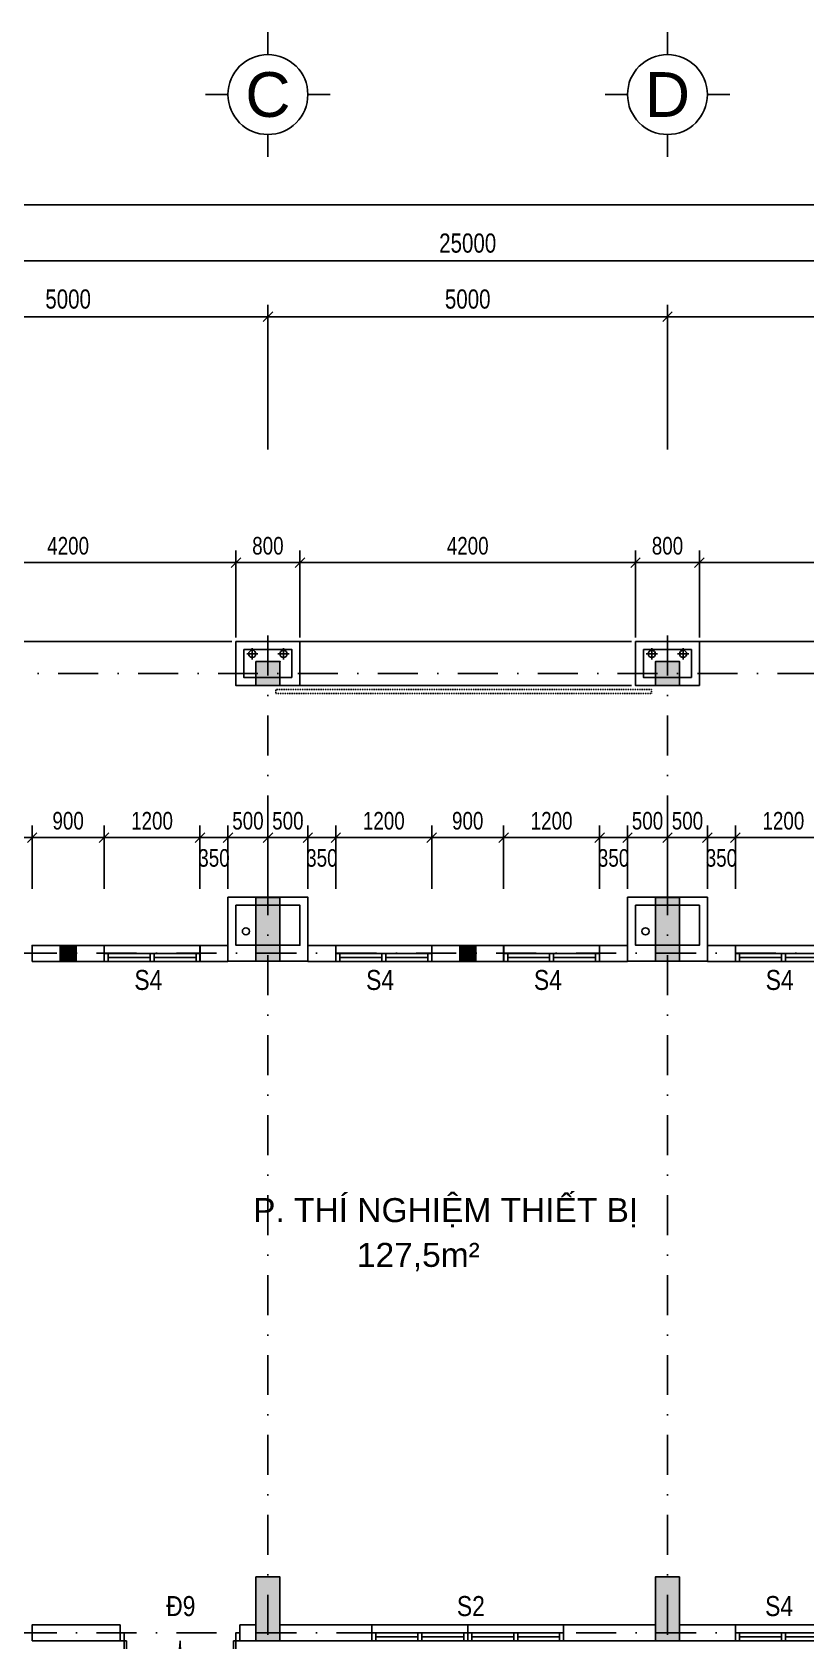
# Model space of a CAD drawing. Header units: millimetres. Extents: x -9574 to 115615, y -25569 to 161230.
# Drawn here: x 7050 to 16731, y 11400 to 31523 of the extents above; entities that cross this region are included whole.
import ezdxf
from ezdxf.enums import TextEntityAlignment as Align

# ---------------------------------------------------------------- set-up
doc = ezdxf.new("R2010")
doc.units = ezdxf.units.MM
doc.linetypes.add('luoi  H3$0$DASHDOT2', pattern=[0.5, 0.25, -0.125, 0, -0.125])
doc.linetypes.add('TT T1$0$HIDDEN2', pattern=[0.1875, 0.125, -0.0625])
for name, color, linetype in [('cot TT T1$0$COT1', 7, 'Continuous'), ('CUA3', 3, 'Continuous'), ('cuaTT T1$0$TEXTcuaT1', 2, 'Continuous'), ('dimTT T1$0$KICHTHUOC', 2, 'Continuous'), ('GAIN TT 1$0$TUONG6', 6, 'Continuous'), ('luoi  H3$0$DIM100', 9, 'Continuous'), ('luoi  H3$0$GHICHU', 40, 'Continuous'), ('luoi  H3$0$KH TRUC100', 7, 'Continuous'), ('luoi  H3$0$truc 3', 8, 'Continuous'), ('text T1$0$textH3', 4, 'Continuous'), ('TT T1$0$03', 4, 'Continuous'), ('TT T1$0$COTPHU7', 7, 'Continuous'), ('TT T1$0$CUA3', 3, 'Continuous'), ('TT T1$0$DODOC2', 7, 'Continuous'), ('TT T1$0$HATCH', 8, 'Continuous'), ('TT T1$0$TUONG6', 6, 'Continuous')]:
    doc.layers.add(name, color=color, linetype=linetype)
doc.styles.add('cuaTT T1$0$VNI-Helve-Condense', font='vhelvcn_0.ttf')
doc.styles.add('dimTT T1$1$VSIMPLEX.SHX', font='VSIMPLEX.SHX', dxfattribs={"width": 0.8})
doc.styles.add('luoi  H3$0$VHELVEN', font='vhelven_0.ttf')
doc.styles.add('luoi  H3$0$VSIMPLEX.SHX', font='VSIMPLEX.SHX', dxfattribs={"width": 0.8})
doc.styles.add('text T1$0$VNI-HELVE', font='vhelven_0.ttf')
doc.dimstyles.new('dimTT T1$1$1-100', dxfattribs={"dimscale": 0, "dimtxt": 220, "dimasz": 120, "dimexe": 150, "dimexo": 300, "dimgap": 100, "dimtad": 1, "dimdec": 0, "dimzin": 0, "dimdsep": 46, "dimtxsty": 'dimTT T1$1$VSIMPLEX.SHX', "dimblk1": 'dimTT T1$1$_OBLIQUE', "dimblk2": 'dimTT T1$1$_OBLIQUE', "dimsah": 1, "dimcen": 0, "dimdle": 100, "dimclrd": 2, "dimclre": 2, "dimclrt": 4, "dimadec": 0, "dimazin": 0, "dimtfac": 1, "dimtdec": 0, "dimtix": 1, "dimtmove": 2, "dimatfit": 3, "dimfxl": 0, "dimtolj": 1, "dimtzin": 0, "dimlwd": -1, "dimlwe": -1, "dimarcsym": 0})
doc.dimstyles.new('luoi  H3$0$100', dxfattribs={"dimscale": 0, "dimtxt": 240, "dimasz": 120, "dimexe": 150, "dimexo": 300, "dimgap": 100, "dimtad": 1, "dimdec": 0, "dimzin": 0, "dimdsep": 46, "dimtxsty": 'luoi  H3$0$VSIMPLEX.SHX', "dimblk1": 'luoi  H3$0$_OBLIQUE', "dimblk2": 'luoi  H3$0$_OBLIQUE', "dimsah": 1, "dimcen": 0, "dimdle": 100, "dimclrd": 2, "dimclre": 2, "dimclrt": 4, "dimadec": 0, "dimazin": 0, "dimtfac": 1, "dimtdec": 0, "dimtix": 1, "dimtmove": 2, "dimatfit": 3, "dimfxl": 0, "dimtolj": 1, "dimtzin": 0, "dimlwd": -1, "dimlwe": -1, "dimarcsym": 0})

# ---------------------------------------------------------------- blocks, each defined once
blk = doc.blocks.new('luoi  H3$0$_OBLIQUE')
at = {"color": 0, "linetype": 'ByBlock'}
blk.add_line((-0.5, -0.5), (0.5, 0.5), dxfattribs=at)
blk = doc.blocks.new('*D103')
at = {"layer": 'DEFPOINTS', "color": 0, "ltscale": 2}
for p in [(15000, 27963), (15000, 26004), (20000, 26004)]:
    blk.add_point(p, dxfattribs=at)
at = {"layer": 'luoi  H3$0$DIM100', "color": 2, "ltscale": 2}
for p, q in [((15000, 26304), (15000, 28113)), ((20000, 26304), (20000, 28113)), ((20100, 27963), (14900, 27963))]:
    blk.add_line(p, q, dxfattribs=at)
at = {"layer": 'luoi  H3$0$DIM100', "color": 2, "ltscale": 2, "xscale": 120, "yscale": 120, "zscale": 120, "rotation": 180}
blk.add_blockref('luoi  H3$0$_OBLIQUE', (15000, 27963), dxfattribs=at)
at = {"layer": 'luoi  H3$0$DIM100', "color": 2, "ltscale": 2, "xscale": 120, "yscale": 120, "zscale": 120}
blk.add_blockref('luoi  H3$0$_OBLIQUE', (20000, 27963), dxfattribs=at)
at = {"layer": 'luoi  H3$0$DIM100', "color": 4, "ltscale": 2, "insert": (17500, 28183), "char_height": 240, "attachment_point": 5, "style": 'luoi  H3$0$VSIMPLEX.SHX'}
blk.add_mtext('\\A1;5000', dxfattribs=at)
blk = doc.blocks.new('*D104')
at = {"layer": 'DEFPOINTS', "color": 0, "ltscale": 2}
for p in [(10000, 27963), (10000, 26004), (15000, 26004)]:
    blk.add_point(p, dxfattribs=at)
at = {"layer": 'luoi  H3$0$DIM100', "color": 2, "ltscale": 2}
for p, q in [((10000, 26304), (10000, 28113)), ((15000, 26304), (15000, 28113)), ((15100, 27963), (9900, 27963))]:
    blk.add_line(p, q, dxfattribs=at)
at = {"layer": 'luoi  H3$0$DIM100', "color": 2, "ltscale": 2, "xscale": 120, "yscale": 120, "zscale": 120, "rotation": 180}
blk.add_blockref('luoi  H3$0$_OBLIQUE', (10000, 27963), dxfattribs=at)
at = {"layer": 'luoi  H3$0$DIM100', "color": 2, "ltscale": 2, "xscale": 120, "yscale": 120, "zscale": 120}
blk.add_blockref('luoi  H3$0$_OBLIQUE', (15000, 27963), dxfattribs=at)
at = {"layer": 'luoi  H3$0$DIM100', "color": 4, "ltscale": 2, "insert": (12500, 28183), "char_height": 240, "attachment_point": 5, "style": 'luoi  H3$0$VSIMPLEX.SHX'}
blk.add_mtext('\\A1;5000', dxfattribs=at)
blk = doc.blocks.new('*D105')
at = {"layer": 'DEFPOINTS', "color": 0, "ltscale": 2}
for p in [(5000, 27963), (5000, 26004), (10000, 26004)]:
    blk.add_point(p, dxfattribs=at)
at = {"layer": 'luoi  H3$0$DIM100', "color": 2, "ltscale": 2}
for p, q in [((5000, 26304), (5000, 28113)), ((10000, 26304), (10000, 28113)), ((10100, 27963), (4900, 27963))]:
    blk.add_line(p, q, dxfattribs=at)
at = {"layer": 'luoi  H3$0$DIM100', "color": 2, "ltscale": 2, "xscale": 120, "yscale": 120, "zscale": 120, "rotation": 180}
blk.add_blockref('luoi  H3$0$_OBLIQUE', (5000, 27963), dxfattribs=at)
at = {"layer": 'luoi  H3$0$DIM100', "color": 2, "ltscale": 2, "xscale": 120, "yscale": 120, "zscale": 120}
blk.add_blockref('luoi  H3$0$_OBLIQUE', (10000, 27963), dxfattribs=at)
at = {"layer": 'luoi  H3$0$DIM100', "color": 4, "ltscale": 2, "insert": (7500, 28183), "char_height": 240, "attachment_point": 5, "style": 'luoi  H3$0$VSIMPLEX.SHX'}
blk.add_mtext('\\A1;5000', dxfattribs=at)
blk = doc.blocks.new('*D107')
at = {"layer": 'DEFPOINTS', "color": 0, "ltscale": 2}
for p in [(25000, 28663), (0, 26004), (25000, 26004)]:
    blk.add_point(p, dxfattribs=at)
at = {"layer": 'luoi  H3$0$DIM100', "color": 2, "ltscale": 2}
for p, q in [((0, 26304), (0, 28813)), ((25000, 26304), (25000, 28813)), ((-100, 28663), (25100, 28663))]:
    blk.add_line(p, q, dxfattribs=at)
at = {"layer": 'luoi  H3$0$DIM100', "color": 2, "ltscale": 2, "xscale": 120, "yscale": 120, "zscale": 120, "rotation": 180}
blk.add_blockref('luoi  H3$0$_OBLIQUE', (0, 28663), dxfattribs=at)
at = {"layer": 'luoi  H3$0$DIM100', "color": 2, "ltscale": 2, "xscale": 120, "yscale": 120, "zscale": 120}
blk.add_blockref('luoi  H3$0$_OBLIQUE', (25000, 28663), dxfattribs=at)
at = {"layer": 'luoi  H3$0$DIM100', "color": 4, "ltscale": 2, "insert": (12500, 28883), "char_height": 240, "attachment_point": 5, "style": 'luoi  H3$0$VSIMPLEX.SHX'}
blk.add_mtext('\\A1;25000', dxfattribs=at)
blk = doc.blocks.new('*D112')
at = {"layer": 'DEFPOINTS', "color": 0, "ltscale": 2}
for p in [(65660, 29363), (0, 26004), (65660, 26004)]:
    blk.add_point(p, dxfattribs=at)
at = {"layer": 'luoi  H3$0$DIM100', "color": 2, "ltscale": 2}
for p, q in [((0, 26304), (0, 29513)), ((65660, 26304), (65660, 29513)), ((-100, 29363), (65760, 29363))]:
    blk.add_line(p, q, dxfattribs=at)
at = {"layer": 'luoi  H3$0$DIM100', "color": 2, "ltscale": 2, "xscale": 120, "yscale": 120, "zscale": 120, "rotation": 180}
blk.add_blockref('luoi  H3$0$_OBLIQUE', (0, 29363), dxfattribs=at)
at = {"layer": 'luoi  H3$0$DIM100', "color": 2, "ltscale": 2, "xscale": 120, "yscale": 120, "zscale": 120}
blk.add_blockref('luoi  H3$0$_OBLIQUE', (65660, 29363), dxfattribs=at)
at = {"layer": 'luoi  H3$0$DIM100', "color": 4, "ltscale": 2, "insert": (32830, 29583), "char_height": 240, "attachment_point": 5, "style": 'luoi  H3$0$VSIMPLEX.SHX'}
blk.add_mtext('\\A1;65660', dxfattribs=at)
blk = doc.blocks.new('luoi  H3$0$TRUCCOT')
for p, q in [((0, -140), (0, 0)), ((-250, -390), (-390, -390)), ((250, -390), (390, -390)), ((0, -640), (0, -780))]:
    blk.add_line(p, q)
blk.add_circle((0, -390), 250)
at = {"layer": 'luoi  H3$0$GHICHU', "style": 'luoi  H3$0$VHELVEN'}
blk.add_attdef('TRUC', text='', height=280, dxfattribs=at).set_placement((0, -390), align=Align.MIDDLE_CENTER)
blk = doc.blocks.new('TT T1$0$ONG 90')
at = {"layer": 'TT T1$0$03', "ltscale": 2}
blk.add_circle((216316, 240869), 45, dxfattribs=at)
at = {"layer": 'TT T1$0$HATCH', "ltscale": 2}
for points in [[(216386, 240869), (216246, 240869)], [(216316, 240939), (216316, 240799)]]:
    blk.add_lwpolyline(points, dxfattribs=at)
blk = doc.blocks.new('TT T1$0$Cotvuong')
blk.add_hatch(color=256).paths.add_polyline_path([(50, 50), (-50, 50), (-50, -50), (50, -50)])
blk.add_lwpolyline([(-50, -50), (50, -50), (50, 50), (-50, 50)], close=True)
blk.add_point((0, 0))
blk = doc.blocks.new('TT T1$0$CUA 1200')
at = {"layer": 'TT T1$0$CUA3'}
for p, q in [((230027, 244954), (228827, 244954)), ((230027, 244854), (230027, 244954)), ((230027, 244854), (228827, 244854)), ((230027, 244754), (228827, 244754)), ((229402, 244804), (228877, 244804)), ((229977, 244804), (229452, 244804))]:
    blk.add_line(p, q, dxfattribs=at)
blk.add_lwpolyline([(228827, 244854), (228827, 244954)], dxfattribs=at)
for points in [[(228827, 244754), (228877, 244754), (228877, 244854), (228827, 244854)], [(229452, 244754), (229402, 244754), (229402, 244854), (229452, 244854)], [(230027, 244754), (229977, 244754), (229977, 244854), (230027, 244854)]]:
    blk.add_lwpolyline(points, close=True, dxfattribs=at)
blk = doc.blocks.new('TT T1$0$D1500')
at = {"linetype": 'Continuous'}
for p, q in [((-700, -50), (-700, -82)), ((0, -50), (-700, -50)), ((-700, -82), (0, -82)), ((-550, -20), (-663, -20)), ((-663, -20), (-663, -31)), ((-663, -31), (-550, -31)), ((-663, -102), (-550, -102)), ((-663, -112), (-663, -102)), ((-550, -112), (-663, -112)), ((-645, -31), (-645, -50)), ((-645, -82), (-645, -102)), ((-634, -31), (-634, -50)), ((-634, -82), (-634, -102)), ((-550, -31), (-550, -20)), ((-550, -102), (-550, -112)), ((-550, -1388), (-663, -1388)), ((-663, -1388), (-663, -1398)), ((-663, -1398), (-550, -1398)), ((-645, -1418), (-645, -1398)), ((-634, -1418), (-634, -1398)), ((-550, -1398), (-550, -1388)), ((-700, -1418), (0, -1418)), ((-700, -1450), (-700, -1418)), ((0, -1450), (-700, -1450)), ((-663, -1469), (-550, -1469)), ((-663, -1480), (-663, -1469)), ((-550, -1480), (-663, -1480)), ((-645, -1469), (-645, -1450)), ((-634, -1469), (-634, -1450)), ((-550, -1469), (-550, -1480))]:
    blk.add_line(p, q, dxfattribs=at)
at = {"color": 4, "linetype": 'Continuous'}
for p, q in [((0, -82), (0, -50)), ((0, -1418), (0, -1450))]:
    blk.add_line(p, q, dxfattribs=at)
at = {"ltscale": 2}
for points in [[(0, -50), (100, -50), (100, 0), (0, 0)], [(0, -1500), (100, -1500), (100, -1450), (0, -1450)]]:
    blk.add_lwpolyline(points, close=True, dxfattribs=at)
at = {"linetype": 'Continuous', "extrusion": (0, 0, -1)}
blk.add_ellipse((0, -50), major_axis=(495, 495), ratio=1, start_param=2.356194, end_param=3.926991, dxfattribs=at)
at = {"linetype": 'Continuous'}
blk.add_ellipse((0, -1450), major_axis=(-495, 495), ratio=1, start_param=-0.785398, end_param=0.785398, dxfattribs=at)
blk = doc.blocks.new('TT T1')
at = {"linetype": 'TT T1$0$HIDDEN2', "ltscale": 0.5}
blk.add_lwpolyline([(10100, 23250), (14800, 23250), (14800, 23300), (10100, 23300)], close=True, dxfattribs=at)
at = {"layer": 'TT T1$0$03', "ltscale": 2}
for points in [[(5400, 23900), (9550, 23900)], [(10350, 23900), (14550, 23900)], [(15350, 23900), (19550, 23900)], [(10350, 23350), (14550, 23350)]]:
    blk.add_lwpolyline(points, dxfattribs=at)
at = {"layer": 'TT T1$0$DODOC2', "ltscale": 2}
for centre in [(9725, 20275.2), (14725, 20275.2)]:
    blk.add_circle(centre, 45, dxfattribs=at)
at = {"layer": 'TT T1$0$TUONG6'}
for points in [[(7050, 19899.3), (7400, 19899.3), (7400, 20099.3), (7050, 20099.3)], [(7950, 19899.3), (7600, 19899.3), (7600, 20099.3), (7950, 20099.3)], [(9500, 20099.3), (9150, 20099.3), (9150, 19899.3), (9500, 19899.3)], [(10500, 20099.3), (10850, 20099.3), (10850, 19899.3), (10500, 19899.3)], [(12050, 19899.3), (12400, 19899.3), (12400, 20099.3), (12050, 20099.3)], [(12950, 19899.3), (12600, 19899.3), (12600, 20099.3), (12950, 20099.3)], [(14500, 20099.3), (14150, 20099.3), (14150, 19899.3), (14500, 19899.3)], [(15500, 20099.3), (15850, 20099.3), (15850, 19899.3), (15500, 19899.3)], [(7050, 11400), (8150, 11400), (8150, 11600), (7050, 11600)], [(9650, 11600), (9650, 11400), (9850, 11400), (9850, 11600)], [(10150, 11600), (10150, 11400), (11300, 11400), (11300, 11600)], [(14850, 11600), (14850, 11400), (13700, 11400), (13700, 11600)], [(15150, 11600), (15850, 11600), (15850, 11400), (15150, 11400)]]:
    blk.add_lwpolyline(points, close=True, dxfattribs=at)
at = {"layer": 'TT T1$0$03', "xscale": -1}
for name, p in [('TT T1$0$ONG 90', (226120.7, -217123.8)), ('TT T1$0$ONG 90', (231120.7, -217123.8)), ('TT T1$0$ONG 90', (231120.7, -217123.8)), ('TT T1$0$CUA 1200', (237977.4, -224854.3)), ('TT T1$0$CUA 1200', (240877.4, -224854.3)), ('TT T1$0$CUA 1200', (242977.4, -224854.3)), ('TT T1$0$CUA 1200', (245877.4, -224854.3)), ('TT T1$0$CUA 1200', (241327.4, -233353.6)), ('TT T1$0$CUA 1200', (242527.4, -233353.6)), ('TT T1$0$CUA 1200', (245877.4, -233353.6))]:
    blk.add_blockref(name, p, dxfattribs=at)
at = {"layer": 'TT T1$0$03'}
for p in [(-206120.7, -217123.8), (-201120.7, -217123.8)]:
    blk.add_blockref('TT T1$0$ONG 90', p, dxfattribs=at)
at = {"layer": 'TT T1$0$COTPHU7', "ltscale": 2, "xscale": -2, "yscale": 2}
for p in [(7500, 19999.3), (12500, 19999.3)]:
    blk.add_blockref('TT T1$0$Cotvuong', p, dxfattribs=at)
at = {"layer": 'TT T1$0$CUA3', "xscale": -1, "rotation": 270}
blk.add_blockref('TT T1$0$D1500', (9650, 11400), dxfattribs=at)
blk = doc.blocks.new('text T1')
at = {"layer": 'text T1$0$textH3', "style": 'text T1$0$VNI-HELVE'}
for s, p in [('P. THÍ NGHIEÄM THIEÁT BÒ', (9815, 16638)), ('127,5m²', (11114, 16078))]:
    blk.add_text(s, height=300, dxfattribs=at).set_placement(p)
blk = doc.blocks.new('GAIN TT 1')
at = {"layer": 'GAIN TT 1$0$TUONG6'}
for points in [[(10400, 23350), (9600, 23350), (9600, 23900), (10400, 23900)], [(10300, 23450), (9700, 23450), (9700, 23800), (10300, 23800)], [(15400, 23350), (14600, 23350), (14600, 23900), (15400, 23900)], [(15300, 23450), (14700, 23450), (14700, 23800), (15300, 23800)], [(9500, 20700.4), (10500, 20700.4), (10500, 19900.4), (9500, 19900.4)], [(9600, 20600.4), (10400, 20600.4), (10400, 20100.4), (9600, 20100.4)], [(14500, 20700.4), (15500, 20700.4), (15500, 19900.4), (14500, 19900.4)], [(14600, 20600.4), (15400, 20600.4), (15400, 20100.4), (14600, 20100.4)]]:
    blk.add_lwpolyline(points, close=True, dxfattribs=at)
blk = doc.blocks.new('cot TT T1$0$COTRET')
at = {"layer": 'cot TT T1$0$COT1'}
for points in [[(50610, 0), (50910, 0), (50910, 800), (50610, 800)], [(55610, 0), (55910, 0), (55910, 800), (55610, 800)], [(50610, -8500), (50910, -8500), (50910, -7700), (50610, -7700)], [(55610, -8500), (55910, -8500), (55910, -7700), (55610, -7700)]]:
    blk.add_hatch(color=256, dxfattribs=at).paths.add_polyline_path(points)
for points in [[(50610, 0), (50910, 0), (50910, 800), (50610, 800)], [(55610, 0), (55910, 0), (55910, 800), (55610, 800)], [(50610, -8500), (50910, -8500), (50910, -7700), (50610, -7700)], [(55610, -8500), (55910, -8500), (55910, -7700), (55610, -7700)]]:
    blk.add_lwpolyline(points, close=True, dxfattribs=at)
blk = doc.blocks.new('cot TT T1')
at = {"layer": 'cot TT T1$0$COT1'}
for points in [[(10150, 23350), (9850, 23350), (9850, 23650), (10150, 23650)], [(10150, 23350), (9850, 23350), (9850, 23650), (10150, 23650)], [(15150, 23350), (14850, 23350), (14850, 23650), (15150, 23650)], [(15150, 23350), (14850, 23350), (14850, 23650), (15150, 23650)]]:
    blk.add_hatch(color=256, dxfattribs=at).paths.add_polyline_path(points)
for points in [[(10150, 23350), (9850, 23350), (9850, 23650), (10150, 23650)], [(10150, 23350), (9850, 23350), (9850, 23650), (10150, 23650)], [(10150, 23350), (9850, 23350), (9850, 23650), (10150, 23650)], [(10150, 23350), (9850, 23350), (9850, 23650), (10150, 23650)], [(15150, 23350), (14850, 23350), (14850, 23650), (15150, 23650)], [(15150, 23350), (14850, 23350), (14850, 23650), (15150, 23650)], [(15150, 23350), (14850, 23350), (14850, 23650), (15150, 23650)], [(15150, 23350), (14850, 23350), (14850, 23650), (15150, 23650)]]:
    blk.add_lwpolyline(points, close=True, dxfattribs=at)
for p in [(10150, 23650), (10150, 23650), (15150, 23650), (15150, 23650)]:
    blk.add_point(p, dxfattribs=at)
at = {"layer": 'cot TT T1$0$COT1', "ltscale": 2, "extrusion": (0, 0, -1), "zscale": -1}
blk.add_blockref('cot TT T1$0$COTRET', (-65760, 19900), dxfattribs=at)
blk = doc.blocks.new('dimTT T1$1$_OBLIQUE')
at = {"color": 0, "linetype": 'ByBlock'}
blk.add_line((-0.5, -0.5), (0.5, 0.5), dxfattribs=at)
blk = doc.blocks.new('*D2056')
at = {"layer": 'DEFPOINTS', "color": 0, "ltscale": 2}
for p in [(9600, 24887), (5400, 23651), (9600, 23651)]:
    blk.add_point(p, dxfattribs=at)
at = {"layer": 'dimTT T1$0$KICHTHUOC', "color": 2, "ltscale": 2}
for p, q in [((5400, 23951), (5400, 25037)), ((9600, 23951), (9600, 25037)), ((5300, 24887), (9700, 24887))]:
    blk.add_line(p, q, dxfattribs=at)
at = {"layer": 'dimTT T1$0$KICHTHUOC', "color": 2, "ltscale": 2, "xscale": 120, "yscale": 120, "zscale": 120, "rotation": 180}
blk.add_blockref('dimTT T1$1$_OBLIQUE', (5400, 24887), dxfattribs=at)
at = {"layer": 'dimTT T1$0$KICHTHUOC', "color": 2, "ltscale": 2, "xscale": 120, "yscale": 120, "zscale": 120}
blk.add_blockref('dimTT T1$1$_OBLIQUE', (9600, 24887), dxfattribs=at)
at = {"layer": 'dimTT T1$0$KICHTHUOC', "color": 4, "ltscale": 2, "insert": (7500, 25097), "char_height": 220, "attachment_point": 5, "style": 'dimTT T1$1$VSIMPLEX.SHX'}
blk.add_mtext('\\A1;4200', dxfattribs=at)
blk = doc.blocks.new('*D2057')
at = {"layer": 'DEFPOINTS', "color": 0, "ltscale": 2}
for p in [(10400, 24887), (9600, 23651), (10400, 23651)]:
    blk.add_point(p, dxfattribs=at)
at = {"layer": 'dimTT T1$0$KICHTHUOC', "color": 2, "ltscale": 2}
for p, q in [((9600, 23951), (9600, 25037)), ((10400, 23951), (10400, 25037)), ((9500, 24887), (10500, 24887))]:
    blk.add_line(p, q, dxfattribs=at)
at = {"layer": 'dimTT T1$0$KICHTHUOC', "color": 2, "ltscale": 2, "xscale": 120, "yscale": 120, "zscale": 120, "rotation": 180}
blk.add_blockref('dimTT T1$1$_OBLIQUE', (9600, 24887), dxfattribs=at)
at = {"layer": 'dimTT T1$0$KICHTHUOC', "color": 2, "ltscale": 2, "xscale": 120, "yscale": 120, "zscale": 120}
blk.add_blockref('dimTT T1$1$_OBLIQUE', (10400, 24887), dxfattribs=at)
at = {"layer": 'dimTT T1$0$KICHTHUOC', "color": 4, "ltscale": 2, "insert": (10000, 25097), "char_height": 220, "attachment_point": 5, "style": 'dimTT T1$1$VSIMPLEX.SHX'}
blk.add_mtext('\\A1;800', dxfattribs=at)
blk = doc.blocks.new('*D2058')
at = {"layer": 'DEFPOINTS', "color": 0, "ltscale": 2}
for p in [(14600, 24887), (10400, 23651), (14600, 23651)]:
    blk.add_point(p, dxfattribs=at)
at = {"layer": 'dimTT T1$0$KICHTHUOC', "color": 2, "ltscale": 2}
for p, q in [((10400, 23951), (10400, 25037)), ((14600, 23951), (14600, 25037)), ((10300, 24887), (14700, 24887))]:
    blk.add_line(p, q, dxfattribs=at)
at = {"layer": 'dimTT T1$0$KICHTHUOC', "color": 2, "ltscale": 2, "xscale": 120, "yscale": 120, "zscale": 120, "rotation": 180}
blk.add_blockref('dimTT T1$1$_OBLIQUE', (10400, 24887), dxfattribs=at)
at = {"layer": 'dimTT T1$0$KICHTHUOC', "color": 2, "ltscale": 2, "xscale": 120, "yscale": 120, "zscale": 120}
blk.add_blockref('dimTT T1$1$_OBLIQUE', (14600, 24887), dxfattribs=at)
at = {"layer": 'dimTT T1$0$KICHTHUOC', "color": 4, "ltscale": 2, "insert": (12500, 25097), "char_height": 220, "attachment_point": 5, "style": 'dimTT T1$1$VSIMPLEX.SHX'}
blk.add_mtext('\\A1;4200', dxfattribs=at)
blk = doc.blocks.new('*D2059')
at = {"layer": 'DEFPOINTS', "color": 0, "ltscale": 2}
for p in [(15400, 24887), (14600, 23651), (15400, 23651)]:
    blk.add_point(p, dxfattribs=at)
at = {"layer": 'dimTT T1$0$KICHTHUOC', "color": 2, "ltscale": 2}
for p, q in [((14600, 23951), (14600, 25037)), ((15400, 23951), (15400, 25037)), ((14500, 24887), (15500, 24887))]:
    blk.add_line(p, q, dxfattribs=at)
at = {"layer": 'dimTT T1$0$KICHTHUOC', "color": 2, "ltscale": 2, "xscale": 120, "yscale": 120, "zscale": 120, "rotation": 180}
blk.add_blockref('dimTT T1$1$_OBLIQUE', (14600, 24887), dxfattribs=at)
at = {"layer": 'dimTT T1$0$KICHTHUOC', "color": 2, "ltscale": 2, "xscale": 120, "yscale": 120, "zscale": 120}
blk.add_blockref('dimTT T1$1$_OBLIQUE', (15400, 24887), dxfattribs=at)
at = {"layer": 'dimTT T1$0$KICHTHUOC', "color": 4, "ltscale": 2, "insert": (15000, 25097), "char_height": 220, "attachment_point": 5, "style": 'dimTT T1$1$VSIMPLEX.SHX'}
blk.add_mtext('\\A1;800', dxfattribs=at)
blk = doc.blocks.new('*D2060')
at = {"layer": 'DEFPOINTS', "color": 0, "ltscale": 2}
for p in [(19600, 24887), (15400, 23651), (19600, 23651)]:
    blk.add_point(p, dxfattribs=at)
at = {"layer": 'dimTT T1$0$KICHTHUOC', "color": 2, "ltscale": 2}
for p, q in [((15400, 23951), (15400, 25037)), ((19600, 23951), (19600, 25037)), ((15300, 24887), (19700, 24887))]:
    blk.add_line(p, q, dxfattribs=at)
at = {"layer": 'dimTT T1$0$KICHTHUOC', "color": 2, "ltscale": 2, "xscale": 120, "yscale": 120, "zscale": 120, "rotation": 180}
blk.add_blockref('dimTT T1$1$_OBLIQUE', (15400, 24887), dxfattribs=at)
at = {"layer": 'dimTT T1$0$KICHTHUOC', "color": 2, "ltscale": 2, "xscale": 120, "yscale": 120, "zscale": 120}
blk.add_blockref('dimTT T1$1$_OBLIQUE', (19600, 24887), dxfattribs=at)
at = {"layer": 'dimTT T1$0$KICHTHUOC', "color": 4, "ltscale": 2, "insert": (17500, 25097), "char_height": 220, "attachment_point": 5, "style": 'dimTT T1$1$VSIMPLEX.SHX'}
blk.add_mtext('\\A1;4200', dxfattribs=at)
blk = doc.blocks.new('*D2211')
at = {"layer": 'DEFPOINTS', "color": 0, "ltscale": 2}
for p in [(15000, 21447), (15000, 20505), (15500, 20505)]:
    blk.add_point(p, dxfattribs=at)
at = {"layer": 'dimTT T1$0$KICHTHUOC', "color": 2, "ltscale": 2}
for p, q in [((15000, 20805), (15000, 21597)), ((15500, 20805), (15500, 21597)), ((15000, 21447), (14880, 21447)), ((15500, 21447), (15000, 21447)), ((15500, 21447), (15620, 21447))]:
    blk.add_line(p, q, dxfattribs=at)
at = {"layer": 'dimTT T1$0$KICHTHUOC', "color": 2, "ltscale": 2, "xscale": 120, "yscale": 120, "zscale": 120}
blk.add_blockref('dimTT T1$1$_OBLIQUE', (15000, 21447), dxfattribs=at)
at = {"layer": 'dimTT T1$0$KICHTHUOC', "color": 2, "ltscale": 2, "xscale": 120, "yscale": 120, "zscale": 120, "rotation": 180}
blk.add_blockref('dimTT T1$1$_OBLIQUE', (15500, 21447), dxfattribs=at)
at = {"layer": 'dimTT T1$0$KICHTHUOC', "color": 4, "ltscale": 2, "insert": (15250, 21657), "char_height": 220, "attachment_point": 5, "style": 'dimTT T1$1$VSIMPLEX.SHX'}
blk.add_mtext('\\A1;500', dxfattribs=at)
blk = doc.blocks.new('*D2212')
at = {"layer": 'DEFPOINTS', "color": 0, "ltscale": 2}
for p in [(15000, 21447), (14500, 20505), (15000, 20505)]:
    blk.add_point(p, dxfattribs=at)
at = {"layer": 'dimTT T1$0$KICHTHUOC', "color": 2, "ltscale": 2}
for p, q in [((14500, 20805), (14500, 21597)), ((15000, 20805), (15000, 21597)), ((14500, 21447), (14380, 21447)), ((14500, 21447), (15000, 21447)), ((15000, 21447), (15120, 21447))]:
    blk.add_line(p, q, dxfattribs=at)
at = {"layer": 'dimTT T1$0$KICHTHUOC', "color": 2, "ltscale": 2, "xscale": 120, "yscale": 120, "zscale": 120}
blk.add_blockref('dimTT T1$1$_OBLIQUE', (14500, 21447), dxfattribs=at)
at = {"layer": 'dimTT T1$0$KICHTHUOC', "color": 2, "ltscale": 2, "xscale": 120, "yscale": 120, "zscale": 120, "rotation": 180}
blk.add_blockref('dimTT T1$1$_OBLIQUE', (15000, 21447), dxfattribs=at)
at = {"layer": 'dimTT T1$0$KICHTHUOC', "color": 4, "ltscale": 2, "insert": (14750, 21657), "char_height": 220, "attachment_point": 5, "style": 'dimTT T1$1$VSIMPLEX.SHX'}
blk.add_mtext('\\A1;500', dxfattribs=at)
blk = doc.blocks.new('*D2213')
at = {"layer": 'DEFPOINTS', "color": 0, "ltscale": 2}
for p in [(10850, 21447), (10500, 20505), (10850, 20505)]:
    blk.add_point(p, dxfattribs=at)
at = {"layer": 'dimTT T1$0$KICHTHUOC', "color": 2, "ltscale": 2}
for p, q in [((10500, 20805), (10500, 21597)), ((10850, 20805), (10850, 21597)), ((10400, 21447), (10950, 21447))]:
    blk.add_line(p, q, dxfattribs=at)
at = {"layer": 'dimTT T1$0$KICHTHUOC', "color": 2, "ltscale": 2, "xscale": 120, "yscale": 120, "zscale": 120, "rotation": 180}
blk.add_blockref('dimTT T1$1$_OBLIQUE', (10500, 21447), dxfattribs=at)
at = {"layer": 'dimTT T1$0$KICHTHUOC', "color": 2, "ltscale": 2, "xscale": 120, "yscale": 120, "zscale": 120}
blk.add_blockref('dimTT T1$1$_OBLIQUE', (10850, 21447), dxfattribs=at)
at = {"layer": 'dimTT T1$0$KICHTHUOC', "color": 4, "ltscale": 2, "insert": (10675, 21192), "char_height": 220, "attachment_point": 5, "style": 'dimTT T1$1$VSIMPLEX.SHX'}
blk.add_mtext('\\A1;350', dxfattribs=at)
blk = doc.blocks.new('*D2214')
at = {"layer": 'DEFPOINTS', "color": 0, "ltscale": 2}
for p in [(10000, 21447), (10000, 20505), (10500, 20505)]:
    blk.add_point(p, dxfattribs=at)
at = {"layer": 'dimTT T1$0$KICHTHUOC', "color": 2, "ltscale": 2}
for p, q in [((10000, 20805), (10000, 21597)), ((10500, 20805), (10500, 21597)), ((10000, 21447), (9880, 21447)), ((10500, 21447), (10000, 21447)), ((10500, 21447), (10620, 21447))]:
    blk.add_line(p, q, dxfattribs=at)
at = {"layer": 'dimTT T1$0$KICHTHUOC', "color": 2, "ltscale": 2, "xscale": 120, "yscale": 120, "zscale": 120}
blk.add_blockref('dimTT T1$1$_OBLIQUE', (10000, 21447), dxfattribs=at)
at = {"layer": 'dimTT T1$0$KICHTHUOC', "color": 2, "ltscale": 2, "xscale": 120, "yscale": 120, "zscale": 120, "rotation": 180}
blk.add_blockref('dimTT T1$1$_OBLIQUE', (10500, 21447), dxfattribs=at)
at = {"layer": 'dimTT T1$0$KICHTHUOC', "color": 4, "ltscale": 2, "insert": (10250, 21657), "char_height": 220, "attachment_point": 5, "style": 'dimTT T1$1$VSIMPLEX.SHX'}
blk.add_mtext('\\A1;500', dxfattribs=at)
blk = doc.blocks.new('*D2215')
at = {"layer": 'DEFPOINTS', "color": 0, "ltscale": 2}
for p in [(10000, 21447), (9500, 20505), (10000, 20505)]:
    blk.add_point(p, dxfattribs=at)
at = {"layer": 'dimTT T1$0$KICHTHUOC', "color": 2, "ltscale": 2}
for p, q in [((9500, 20805), (9500, 21597)), ((10000, 20805), (10000, 21597)), ((9500, 21447), (9380, 21447)), ((9500, 21447), (10000, 21447)), ((10000, 21447), (10120, 21447))]:
    blk.add_line(p, q, dxfattribs=at)
at = {"layer": 'dimTT T1$0$KICHTHUOC', "color": 2, "ltscale": 2, "xscale": 120, "yscale": 120, "zscale": 120}
blk.add_blockref('dimTT T1$1$_OBLIQUE', (9500, 21447), dxfattribs=at)
at = {"layer": 'dimTT T1$0$KICHTHUOC', "color": 2, "ltscale": 2, "xscale": 120, "yscale": 120, "zscale": 120, "rotation": 180}
blk.add_blockref('dimTT T1$1$_OBLIQUE', (10000, 21447), dxfattribs=at)
at = {"layer": 'dimTT T1$0$KICHTHUOC', "color": 4, "ltscale": 2, "insert": (9750, 21657), "char_height": 220, "attachment_point": 5, "style": 'dimTT T1$1$VSIMPLEX.SHX'}
blk.add_mtext('\\A1;500', dxfattribs=at)
blk = doc.blocks.new('*D2217')
at = {"layer": 'DEFPOINTS', "color": 0, "ltscale": 2}
for p in [(5850, 21447), (5850, 20505), (7050, 20505)]:
    blk.add_point(p, dxfattribs=at)
at = {"layer": 'dimTT T1$0$KICHTHUOC', "color": 2, "ltscale": 2}
for p, q in [((5850, 20805), (5850, 21597)), ((7050, 20805), (7050, 21597)), ((7150, 21447), (5750, 21447))]:
    blk.add_line(p, q, dxfattribs=at)
at = {"layer": 'dimTT T1$0$KICHTHUOC', "color": 2, "ltscale": 2, "xscale": 120, "yscale": 120, "zscale": 120, "rotation": 180}
blk.add_blockref('dimTT T1$1$_OBLIQUE', (5850, 21447), dxfattribs=at)
at = {"layer": 'dimTT T1$0$KICHTHUOC', "color": 2, "ltscale": 2, "xscale": 120, "yscale": 120, "zscale": 120}
blk.add_blockref('dimTT T1$1$_OBLIQUE', (7050, 21447), dxfattribs=at)
at = {"layer": 'dimTT T1$0$KICHTHUOC', "color": 4, "ltscale": 2, "insert": (6450, 21657), "char_height": 220, "attachment_point": 5, "style": 'dimTT T1$1$VSIMPLEX.SHX'}
blk.add_mtext('\\A1;1200', dxfattribs=at)
blk = doc.blocks.new('*D2218')
at = {"layer": 'DEFPOINTS', "color": 0, "ltscale": 2}
for p in [(7050, 21447), (7050, 20505), (7950, 20505)]:
    blk.add_point(p, dxfattribs=at)
at = {"layer": 'dimTT T1$0$KICHTHUOC', "color": 2, "ltscale": 2}
for p, q in [((7050, 20805), (7050, 21597)), ((7950, 20805), (7950, 21597)), ((8050, 21447), (6950, 21447))]:
    blk.add_line(p, q, dxfattribs=at)
at = {"layer": 'dimTT T1$0$KICHTHUOC', "color": 2, "ltscale": 2, "xscale": 120, "yscale": 120, "zscale": 120, "rotation": 180}
blk.add_blockref('dimTT T1$1$_OBLIQUE', (7050, 21447), dxfattribs=at)
at = {"layer": 'dimTT T1$0$KICHTHUOC', "color": 2, "ltscale": 2, "xscale": 120, "yscale": 120, "zscale": 120}
blk.add_blockref('dimTT T1$1$_OBLIQUE', (7950, 21447), dxfattribs=at)
at = {"layer": 'dimTT T1$0$KICHTHUOC', "color": 4, "ltscale": 2, "insert": (7500, 21657), "char_height": 220, "attachment_point": 5, "style": 'dimTT T1$1$VSIMPLEX.SHX'}
blk.add_mtext('\\A1;900', dxfattribs=at)
blk = doc.blocks.new('*D2219')
at = {"layer": 'DEFPOINTS', "color": 0, "ltscale": 2}
for p in [(9150, 21447), (7950, 20505), (9150, 20505)]:
    blk.add_point(p, dxfattribs=at)
at = {"layer": 'dimTT T1$0$KICHTHUOC', "color": 2, "ltscale": 2}
for p, q in [((7950, 20805), (7950, 21597)), ((9150, 20805), (9150, 21597)), ((7850, 21447), (9250, 21447))]:
    blk.add_line(p, q, dxfattribs=at)
at = {"layer": 'dimTT T1$0$KICHTHUOC', "color": 2, "ltscale": 2, "xscale": 120, "yscale": 120, "zscale": 120, "rotation": 180}
blk.add_blockref('dimTT T1$1$_OBLIQUE', (7950, 21447), dxfattribs=at)
at = {"layer": 'dimTT T1$0$KICHTHUOC', "color": 2, "ltscale": 2, "xscale": 120, "yscale": 120, "zscale": 120}
blk.add_blockref('dimTT T1$1$_OBLIQUE', (9150, 21447), dxfattribs=at)
at = {"layer": 'dimTT T1$0$KICHTHUOC', "color": 4, "ltscale": 2, "insert": (8550, 21657), "char_height": 220, "attachment_point": 5, "style": 'dimTT T1$1$VSIMPLEX.SHX'}
blk.add_mtext('\\A1;1200', dxfattribs=at)
blk = doc.blocks.new('*D2220')
at = {"layer": 'DEFPOINTS', "color": 0, "ltscale": 2}
for p in [(9150, 21447), (9150, 20505), (9500, 20505)]:
    blk.add_point(p, dxfattribs=at)
at = {"layer": 'dimTT T1$0$KICHTHUOC', "color": 2, "ltscale": 2}
for p, q in [((9150, 20805), (9150, 21597)), ((9500, 20805), (9500, 21597)), ((9600, 21447), (9050, 21447))]:
    blk.add_line(p, q, dxfattribs=at)
at = {"layer": 'dimTT T1$0$KICHTHUOC', "color": 2, "ltscale": 2, "xscale": 120, "yscale": 120, "zscale": 120, "rotation": 180}
blk.add_blockref('dimTT T1$1$_OBLIQUE', (9150, 21447), dxfattribs=at)
at = {"layer": 'dimTT T1$0$KICHTHUOC', "color": 2, "ltscale": 2, "xscale": 120, "yscale": 120, "zscale": 120}
blk.add_blockref('dimTT T1$1$_OBLIQUE', (9500, 21447), dxfattribs=at)
at = {"layer": 'dimTT T1$0$KICHTHUOC', "color": 4, "ltscale": 2, "insert": (9325, 21192), "char_height": 220, "attachment_point": 5, "style": 'dimTT T1$1$VSIMPLEX.SHX'}
blk.add_mtext('\\A1;350', dxfattribs=at)
blk = doc.blocks.new('*D2234')
at = {"layer": 'DEFPOINTS', "color": 0, "ltscale": 2}
for p in [(15850, 21447), (15850, 20505), (17050, 20505)]:
    blk.add_point(p, dxfattribs=at)
at = {"layer": 'dimTT T1$0$KICHTHUOC', "color": 2, "ltscale": 2}
for p, q in [((15850, 20805), (15850, 21597)), ((17050, 20805), (17050, 21597)), ((17150, 21447), (15750, 21447))]:
    blk.add_line(p, q, dxfattribs=at)
at = {"layer": 'dimTT T1$0$KICHTHUOC', "color": 2, "ltscale": 2, "xscale": 120, "yscale": 120, "zscale": 120, "rotation": 180}
blk.add_blockref('dimTT T1$1$_OBLIQUE', (15850, 21447), dxfattribs=at)
at = {"layer": 'dimTT T1$0$KICHTHUOC', "color": 2, "ltscale": 2, "xscale": 120, "yscale": 120, "zscale": 120}
blk.add_blockref('dimTT T1$1$_OBLIQUE', (17050, 21447), dxfattribs=at)
at = {"layer": 'dimTT T1$0$KICHTHUOC', "color": 4, "ltscale": 2, "insert": (16450, 21657), "char_height": 220, "attachment_point": 5, "style": 'dimTT T1$1$VSIMPLEX.SHX'}
blk.add_mtext('\\A1;1200', dxfattribs=at)
blk = doc.blocks.new('*D2235')
at = {"layer": 'DEFPOINTS', "color": 0, "ltscale": 2}
for p in [(15850, 21447), (15500, 20505), (15850, 20505)]:
    blk.add_point(p, dxfattribs=at)
at = {"layer": 'dimTT T1$0$KICHTHUOC', "color": 2, "ltscale": 2}
for p, q in [((15500, 20805), (15500, 21597)), ((15850, 20805), (15850, 21597)), ((15400, 21447), (15950, 21447))]:
    blk.add_line(p, q, dxfattribs=at)
at = {"layer": 'dimTT T1$0$KICHTHUOC', "color": 2, "ltscale": 2, "xscale": 120, "yscale": 120, "zscale": 120, "rotation": 180}
blk.add_blockref('dimTT T1$1$_OBLIQUE', (15500, 21447), dxfattribs=at)
at = {"layer": 'dimTT T1$0$KICHTHUOC', "color": 2, "ltscale": 2, "xscale": 120, "yscale": 120, "zscale": 120}
blk.add_blockref('dimTT T1$1$_OBLIQUE', (15850, 21447), dxfattribs=at)
at = {"layer": 'dimTT T1$0$KICHTHUOC', "color": 4, "ltscale": 2, "insert": (15675, 21192), "char_height": 220, "attachment_point": 5, "style": 'dimTT T1$1$VSIMPLEX.SHX'}
blk.add_mtext('\\A1;350', dxfattribs=at)
blk = doc.blocks.new('*D2236')
at = {"layer": 'DEFPOINTS', "color": 0, "ltscale": 2}
for p in [(10850, 21447), (10850, 20505), (12050, 20505)]:
    blk.add_point(p, dxfattribs=at)
at = {"layer": 'dimTT T1$0$KICHTHUOC', "color": 2, "ltscale": 2}
for p, q in [((10850, 20805), (10850, 21597)), ((12050, 20805), (12050, 21597)), ((12150, 21447), (10750, 21447))]:
    blk.add_line(p, q, dxfattribs=at)
at = {"layer": 'dimTT T1$0$KICHTHUOC', "color": 2, "ltscale": 2, "xscale": 120, "yscale": 120, "zscale": 120, "rotation": 180}
blk.add_blockref('dimTT T1$1$_OBLIQUE', (10850, 21447), dxfattribs=at)
at = {"layer": 'dimTT T1$0$KICHTHUOC', "color": 2, "ltscale": 2, "xscale": 120, "yscale": 120, "zscale": 120}
blk.add_blockref('dimTT T1$1$_OBLIQUE', (12050, 21447), dxfattribs=at)
at = {"layer": 'dimTT T1$0$KICHTHUOC', "color": 4, "ltscale": 2, "insert": (11450, 21657), "char_height": 220, "attachment_point": 5, "style": 'dimTT T1$1$VSIMPLEX.SHX'}
blk.add_mtext('\\A1;1200', dxfattribs=at)
blk = doc.blocks.new('*D2237')
at = {"layer": 'DEFPOINTS', "color": 0, "ltscale": 2}
for p in [(12050, 21447), (12050, 20505), (12950, 20505)]:
    blk.add_point(p, dxfattribs=at)
at = {"layer": 'dimTT T1$0$KICHTHUOC', "color": 2, "ltscale": 2}
for p, q in [((12050, 20805), (12050, 21597)), ((12950, 20805), (12950, 21597)), ((13050, 21447), (11950, 21447))]:
    blk.add_line(p, q, dxfattribs=at)
at = {"layer": 'dimTT T1$0$KICHTHUOC', "color": 2, "ltscale": 2, "xscale": 120, "yscale": 120, "zscale": 120, "rotation": 180}
blk.add_blockref('dimTT T1$1$_OBLIQUE', (12050, 21447), dxfattribs=at)
at = {"layer": 'dimTT T1$0$KICHTHUOC', "color": 2, "ltscale": 2, "xscale": 120, "yscale": 120, "zscale": 120}
blk.add_blockref('dimTT T1$1$_OBLIQUE', (12950, 21447), dxfattribs=at)
at = {"layer": 'dimTT T1$0$KICHTHUOC', "color": 4, "ltscale": 2, "insert": (12500, 21657), "char_height": 220, "attachment_point": 5, "style": 'dimTT T1$1$VSIMPLEX.SHX'}
blk.add_mtext('\\A1;900', dxfattribs=at)
blk = doc.blocks.new('*D2238')
at = {"layer": 'DEFPOINTS', "color": 0, "ltscale": 2}
for p in [(14150, 21447), (12950, 20505), (14150, 20505)]:
    blk.add_point(p, dxfattribs=at)
at = {"layer": 'dimTT T1$0$KICHTHUOC', "color": 2, "ltscale": 2}
for p, q in [((12950, 20805), (12950, 21597)), ((14150, 20805), (14150, 21597)), ((12850, 21447), (14250, 21447))]:
    blk.add_line(p, q, dxfattribs=at)
at = {"layer": 'dimTT T1$0$KICHTHUOC', "color": 2, "ltscale": 2, "xscale": 120, "yscale": 120, "zscale": 120, "rotation": 180}
blk.add_blockref('dimTT T1$1$_OBLIQUE', (12950, 21447), dxfattribs=at)
at = {"layer": 'dimTT T1$0$KICHTHUOC', "color": 2, "ltscale": 2, "xscale": 120, "yscale": 120, "zscale": 120}
blk.add_blockref('dimTT T1$1$_OBLIQUE', (14150, 21447), dxfattribs=at)
at = {"layer": 'dimTT T1$0$KICHTHUOC', "color": 4, "ltscale": 2, "insert": (13550, 21657), "char_height": 220, "attachment_point": 5, "style": 'dimTT T1$1$VSIMPLEX.SHX'}
blk.add_mtext('\\A1;1200', dxfattribs=at)
blk = doc.blocks.new('*D2239')
at = {"layer": 'DEFPOINTS', "color": 0, "ltscale": 2}
for p in [(14150, 21447), (14150, 20505), (14500, 20505)]:
    blk.add_point(p, dxfattribs=at)
at = {"layer": 'dimTT T1$0$KICHTHUOC', "color": 2, "ltscale": 2}
for p, q in [((14150, 20805), (14150, 21597)), ((14500, 20805), (14500, 21597)), ((14600, 21447), (14050, 21447))]:
    blk.add_line(p, q, dxfattribs=at)
at = {"layer": 'dimTT T1$0$KICHTHUOC', "color": 2, "ltscale": 2, "xscale": 120, "yscale": 120, "zscale": 120, "rotation": 180}
blk.add_blockref('dimTT T1$1$_OBLIQUE', (14150, 21447), dxfattribs=at)
at = {"layer": 'dimTT T1$0$KICHTHUOC', "color": 2, "ltscale": 2, "xscale": 120, "yscale": 120, "zscale": 120}
blk.add_blockref('dimTT T1$1$_OBLIQUE', (14500, 21447), dxfattribs=at)
at = {"layer": 'dimTT T1$0$KICHTHUOC', "color": 4, "ltscale": 2, "insert": (14325, 21192), "char_height": 220, "attachment_point": 5, "style": 'dimTT T1$1$VSIMPLEX.SHX'}
blk.add_mtext('\\A1;350', dxfattribs=at)
blk = doc.blocks.new('cuaTT T1')
at = {"layer": 'cuaTT T1$0$TEXTcuaT1', "style": 'cuaTT T1$0$VNI-Helve-Condense'}
for s, p in [('S4', (8329, 19542)), ('S4', (11229, 19542)), ('S4', (13329, 19542)), ('S4', (16229, 19542)), ('Ñ9', (8727, 11710)), ('S2', (12365, 11710)), ('S4', (16222, 11710))]:
    blk.add_text(s, height=250, dxfattribs=at).set_placement(p)
blk = doc.blocks.new('luoi  H3')
at = {"layer": 'luoi  H3$0$truc 3', "linetype": 'luoi  H3$0$DASHDOT2', "ltscale": 2000}
for p, q in [((10000, 23976.2), (10000, -1379.3)), ((15000, 23976.2), (15000, -1379.3)), ((15000, 23976.2), (15000, -1379.3)), ((67881.8, 23500), (5.2, 23500)), ((67362.8, 20000), (-994.8, 20000)), ((67362.8, 11500), (-994.8, 11500))]:
    blk.add_line(p, q, dxfattribs=at)
at = {"layer": 'luoi  H3$0$KH TRUC100'}
ref = blk.add_blockref('luoi  H3$0$TRUCCOT', (10000, 29962.7), dxfattribs=dict(at, xscale=-2, yscale=2, zscale=2, rotation=180))
ref.add_attrib('TRUC', 'C', dxfattribs={"height": 560, "style": 'luoi  H3$0$VHELVEN'}).set_placement((10000, 30742.7), align=Align.MIDDLE_CENTER)
ref = blk.add_blockref('luoi  H3$0$TRUCCOT', (15000, 29962.7), dxfattribs=dict(at, xscale=-2, yscale=2, zscale=2, rotation=180))
ref.add_attrib('TRUC', 'D', dxfattribs={"height": 560, "style": 'luoi  H3$0$VHELVEN'}).set_placement((15000, 30742.7), align=Align.MIDDLE_CENTER)
at = {"layer": 'luoi  H3$0$DIM100', "ltscale": 2}
for base, p1, p2, picture, middle in [((65660, 29362.7), (0, 26003.6), (65660, 26003.6), '*D112', (32830, 29582.7)), ((25000, 28662.9), (0, 26003.6), (25000, 26003.6), '*D107', (12500, 28882.9)), ((5000, 27962.9), (10000, 26003.6), (5000, 26003.6), '*D105', (7500, 28182.9)), ((10000, 27962.9), (15000, 26003.6), (10000, 26003.6), '*D104', (12500, 28182.9)), ((15000, 27962.9), (20000, 26003.6), (15000, 26003.6), '*D103', (17500, 28182.9))]:
    dim = blk.add_linear_dim(base=base, p1=p1, p2=p2, dimstyle='luoi  H3$0$100', override={"dimscale": 1}, dxfattribs=at)
    dim.commit()
    dim.dimension.update_dxf_attribs({"geometry": picture, "text_midpoint": middle})
blk = doc.blocks.new('dimTT T1')
at = {"layer": 'dimTT T1$0$KICHTHUOC', "ltscale": 2}
for base, p1, p2, picture, middle in [((9600, 24887.1), (5400, 23650.6), (9600, 23650.6), '*D2056', (7500, 25097.1)), ((10400, 24887.1), (9600, 23650.6), (10400, 23650.6), '*D2057', (10000, 25097.1)), ((14600, 24887.1), (10400, 23650.6), (14600, 23650.6), '*D2058', (12500, 25097.1)), ((15400, 24887.1), (14600, 23650.6), (15400, 23650.6), '*D2059', (15000, 25097.1)), ((19600, 24887.1), (15400, 23650.6), (19600, 23650.6), '*D2060', (17500, 25097.1)), ((9150, 21446.7), (7950, 20505.5), (9150, 20505.5), '*D2219', (8550, 21656.7)), ((10000, 21446.7), (9500, 20505.5), (10000, 20505.5), '*D2215', (9750, 21656.7)), ((14150, 21446.7), (12950, 20505.5), (14150, 20505.5), '*D2238', (13550, 21656.7)), ((15000, 21446.7), (14500, 20505.5), (15000, 20505.5), '*D2212', (14750, 21656.7))]:
    dim = blk.add_linear_dim(base=base, p1=p1, p2=p2, dimstyle='dimTT T1$1$1-100', override={"dimscale": 1}, dxfattribs=at)
    dim.commit()
    dim.dimension.update_dxf_attribs({"geometry": picture, "text_midpoint": middle})
for base, p1, p2, picture, middle in [((5850, 21446.7), (7050, 20505.5), (5850, 20505.5), '*D2217', (6450, 21656.7)), ((7050, 21446.7), (7950, 20505.5), (7050, 20505.5), '*D2218', (7500, 21656.7)), ((10000, 21446.7), (10500, 20505.5), (10000, 20505.5), '*D2214', (10250, 21656.7)), ((10850, 21446.7), (12050, 20505.5), (10850, 20505.5), '*D2236', (11450, 21656.7)), ((12050, 21446.7), (12950, 20505.5), (12050, 20505.5), '*D2237', (12500, 21656.7)), ((15000, 21446.7), (15500, 20505.5), (15000, 20505.5), '*D2211', (15250, 21656.7)), ((15850, 21446.7), (17050, 20505.5), (15850, 20505.5), '*D2234', (16450, 21656.7))]:
    dim = blk.add_linear_dim(base=base, p1=p1, p2=p2, angle=180, dimstyle='dimTT T1$1$1-100', override={"dimscale": 1}, dxfattribs=at)
    dim.commit()
    dim.dimension.update_dxf_attribs({"geometry": picture, "text_midpoint": middle})
for base, p1, p2, picture, middle in [((9150, 21446.7), (9500, 20505.5), (9150, 20505.5), '*D2220', (9325, 21191.8)), ((14150, 21446.7), (14500, 20505.5), (14150, 20505.5), '*D2239', (14325, 21191.8))]:
    dim = blk.add_linear_dim(base=base, p1=p1, p2=p2, angle=180, dimstyle='dimTT T1$1$1-100', override={"dimscale": 1}, dxfattribs=at)
    dim.commit()
    dim.dimension.update_dxf_attribs({"geometry": picture, "text_midpoint": middle, "dimtype": 160})
for base, p1, p2, picture, middle in [((10850, 21446.7), (10500, 20505.5), (10850, 20505.5), '*D2213', (10675, 21191.8)), ((15850, 21446.7), (15500, 20505.5), (15850, 20505.5), '*D2235', (15675, 21191.8))]:
    dim = blk.add_linear_dim(base=base, p1=p1, p2=p2, dimstyle='dimTT T1$1$1-100', override={"dimscale": 1}, dxfattribs=at)
    dim.commit()
    dim.dimension.update_dxf_attribs({"geometry": picture, "text_midpoint": middle, "dimtype": 160})

msp = doc.modelspace()

# ---------------------------------------------------------------- block references
for name in ['TT T1', 'cot TT T1', 'luoi  H3', 'dimTT T1', 'GAIN TT 1', 'cuaTT T1']:
    msp.add_blockref(name, (0, 0))
at = {"layer": 'CUA3'}
msp.add_blockref('text T1', (0, 0), dxfattribs=at)

doc.saveas('drawing.dxf')
